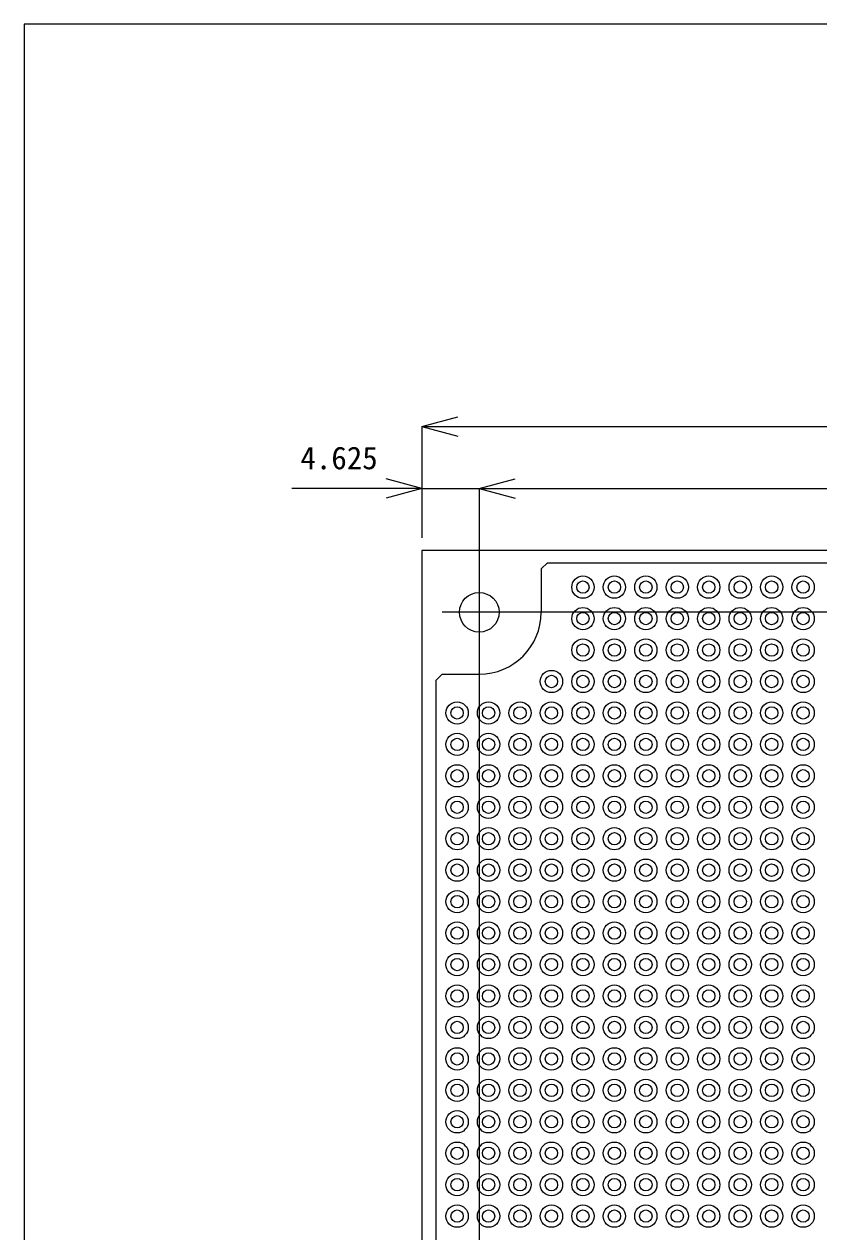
# Model space of a CAD drawing. Units: millimetres on the paper. Extents: x -138 to 138, y -95 to 95.
# Drawn here: x -138.5 to -74.3, y -2.5 to 95 of the extents above; entities that cross this region are included whole.
import ezdxf
from ezdxf.enums import TextEntityAlignment as Align

# ---------------------------------------------------------------- set-up
doc = ezdxf.new("R2010")
doc.units = ezdxf.units.MM
doc.layers.add('0-0', color=4, linetype='Continuous')
doc.layers.add('0-1', color=7, linetype='Continuous')
doc.styles.add('ＭＳ ゴシック', font='')
doc.styles.get('ＭＳ ゴシック').set_extended_font_data('MS Gothic')

msp = doc.modelspace()

# ---------------------------------------------------------------- linework, layer by layer
at = {"layer": '0-0'}
for p, q in [((-106.375, 62.5), (-103.477, 63.276)), ((-106.375, 62.5), (-32.125, 62.5)), ((-106.375, 62.5), (-103.477, 61.724)), ((-106.375, 62.5), (-106.375, 53.5)), ((-106.375, 57.5), (-109.273, 58.276)), ((-101.75, 57.5), (-98.852, 58.276)), ((-101.75, 57.5), (-98.852, 58.276)), ((-106.375, 57.5), (-116.875, 57.5)), ((-106.375, 57.5), (-109.273, 56.724)), ((-106.375, 57.5), (-101.75, 57.5)), ((-101.75, 57.5), (-96.75, 57.5)), ((-101.75, 57.5), (-98.852, 56.724)), ((-101.75, 57.5), (-36.75, 57.5)), ((-101.75, 57.5), (-98.852, 56.724)), ((-101.75, 57.5), (-101.75, -65.1)), ((-27.125, 47.5), (-104.75, 47.5))]:
    msp.add_line(p, q, dxfattribs=at)
at = {"layer": '0-0', "color": 7}
msp.add_lwpolyline([(-138.5, -95), (138.5, -95), (138.5, 95), (-138.5, 95)], close=True, dxfattribs=at)
at = {"layer": '0-1'}
for p, q in [((-96.25, 51.5), (-96.75, 51)), ((-96.75, 51), (-96.75, 47.5)), ((-96.25, 51.5), (-42.25, 51.5)), ((-104.75, 42.5), (-105.25, 42)), ((-105.25, 42), (-105.25, -42)), ((-104.75, 42.5), (-101.75, 42.5))]:
    msp.add_line(p, q, dxfattribs=at)
msp.add_lwpolyline([(-32.125, -52.5), (-32.125, 52.5), (-106.375, 52.5), (-106.375, -52.5)], close=True, dxfattribs=at)
for centre, radius in [((-93.38, 49.53), 0.9), ((-93.38, 49.53), 0.5), ((-90.84, 49.53), 0.9), ((-90.84, 49.53), 0.5), ((-88.3, 49.53), 0.9), ((-88.3, 49.53), 0.5), ((-85.76, 49.53), 0.9), ((-85.76, 49.53), 0.5), ((-83.22, 49.53), 0.9), ((-83.22, 49.53), 0.5), ((-80.68, 49.53), 0.9), ((-80.68, 49.53), 0.5), ((-78.14, 49.53), 0.9), ((-78.14, 49.53), 0.5), ((-75.6, 49.53), 0.9), ((-75.6, 49.53), 0.5), ((-101.75, 47.5), 1.6), ((-93.38, 46.99), 0.9), ((-90.84, 46.99), 0.9), ((-88.3, 46.99), 0.9), ((-85.76, 46.99), 0.9), ((-83.22, 46.99), 0.9), ((-80.68, 46.99), 0.9), ((-78.14, 46.99), 0.9), ((-75.6, 46.99), 0.9), ((-93.38, 46.99), 0.5), ((-90.84, 46.99), 0.5), ((-88.3, 46.99), 0.5), ((-85.76, 46.99), 0.5), ((-83.22, 46.99), 0.5), ((-80.68, 46.99), 0.5), ((-78.14, 46.99), 0.5), ((-75.6, 46.99), 0.5), ((-93.38, 44.45), 0.9), ((-93.38, 44.45), 0.5), ((-90.84, 44.45), 0.9), ((-90.84, 44.45), 0.5), ((-88.3, 44.45), 0.9), ((-88.3, 44.45), 0.5), ((-85.76, 44.45), 0.9), ((-85.76, 44.45), 0.5), ((-83.22, 44.45), 0.9), ((-83.22, 44.45), 0.5), ((-80.68, 44.45), 0.9), ((-80.68, 44.45), 0.5), ((-78.14, 44.45), 0.9), ((-78.14, 44.45), 0.5), ((-75.6, 44.45), 0.9), ((-75.6, 44.45), 0.5), ((-95.92, 41.91), 0.9), ((-95.92, 41.91), 0.5), ((-93.38, 41.91), 0.9), ((-93.38, 41.91), 0.5), ((-90.84, 41.91), 0.9), ((-90.84, 41.91), 0.5), ((-88.3, 41.91), 0.9), ((-88.3, 41.91), 0.5), ((-85.76, 41.91), 0.9), ((-85.76, 41.91), 0.5), ((-83.22, 41.91), 0.9), ((-83.22, 41.91), 0.5), ((-80.68, 41.91), 0.9), ((-80.68, 41.91), 0.5), ((-78.14, 41.91), 0.9), ((-78.14, 41.91), 0.5), ((-75.6, 41.91), 0.9), ((-75.6, 41.91), 0.5), ((-103.54, 39.37), 0.9), ((-101, 39.37), 0.9), ((-98.46, 39.37), 0.9), ((-95.92, 39.37), 0.9), ((-93.38, 39.37), 0.9), ((-90.84, 39.37), 0.9), ((-88.3, 39.37), 0.9), ((-85.76, 39.37), 0.9), ((-83.22, 39.37), 0.9), ((-80.68, 39.37), 0.9), ((-78.14, 39.37), 0.9), ((-75.6, 39.37), 0.9), ((-103.54, 39.37), 0.5), ((-101, 39.37), 0.5), ((-98.46, 39.37), 0.5), ((-95.92, 39.37), 0.5), ((-93.38, 39.37), 0.5), ((-90.84, 39.37), 0.5), ((-88.3, 39.37), 0.5), ((-85.76, 39.37), 0.5), ((-83.22, 39.37), 0.5), ((-80.68, 39.37), 0.5), ((-78.14, 39.37), 0.5), ((-75.6, 39.37), 0.5), ((-103.54, 36.83), 0.9), ((-103.54, 36.83), 0.5), ((-101, 36.83), 0.9), ((-101, 36.83), 0.5), ((-98.46, 36.83), 0.9), ((-98.46, 36.83), 0.5), ((-95.92, 36.83), 0.9), ((-95.92, 36.83), 0.5), ((-93.38, 36.83), 0.9), ((-93.38, 36.83), 0.5), ((-90.84, 36.83), 0.9), ((-90.84, 36.83), 0.5), ((-88.3, 36.83), 0.9), ((-88.3, 36.83), 0.5), ((-85.76, 36.83), 0.9), ((-85.76, 36.83), 0.5), ((-83.22, 36.83), 0.9), ((-83.22, 36.83), 0.5), ((-80.68, 36.83), 0.9), ((-80.68, 36.83), 0.5), ((-78.14, 36.83), 0.9), ((-78.14, 36.83), 0.5), ((-75.6, 36.83), 0.9), ((-75.6, 36.83), 0.5), ((-103.54, 34.29), 0.9), ((-101, 34.29), 0.9), ((-98.46, 34.29), 0.9), ((-95.92, 34.29), 0.9), ((-93.38, 34.29), 0.9), ((-90.84, 34.29), 0.9), ((-88.3, 34.29), 0.9), ((-85.76, 34.29), 0.9), ((-83.22, 34.29), 0.9), ((-80.68, 34.29), 0.9), ((-78.14, 34.29), 0.9), ((-75.6, 34.29), 0.9), ((-103.54, 34.29), 0.5), ((-101, 34.29), 0.5), ((-98.46, 34.29), 0.5), ((-95.92, 34.29), 0.5), ((-93.38, 34.29), 0.5), ((-90.84, 34.29), 0.5), ((-88.3, 34.29), 0.5), ((-85.76, 34.29), 0.5), ((-83.22, 34.29), 0.5), ((-80.68, 34.29), 0.5), ((-78.14, 34.29), 0.5), ((-75.6, 34.29), 0.5), ((-103.54, 31.75), 0.9), ((-103.54, 31.75), 0.5), ((-101, 31.75), 0.9), ((-101, 31.75), 0.5), ((-98.46, 31.75), 0.9), ((-98.46, 31.75), 0.5), ((-95.92, 31.75), 0.9), ((-95.92, 31.75), 0.5), ((-93.38, 31.75), 0.9), ((-93.38, 31.75), 0.5), ((-90.84, 31.75), 0.9), ((-90.84, 31.75), 0.5), ((-88.3, 31.75), 0.9), ((-88.3, 31.75), 0.5), ((-85.76, 31.75), 0.9), ((-85.76, 31.75), 0.5), ((-83.22, 31.75), 0.9), ((-83.22, 31.75), 0.5), ((-80.68, 31.75), 0.9), ((-80.68, 31.75), 0.5), ((-78.14, 31.75), 0.9), ((-78.14, 31.75), 0.5), ((-75.6, 31.75), 0.9), ((-75.6, 31.75), 0.5), ((-103.54, 29.21), 0.9), ((-103.54, 29.21), 0.5), ((-101, 29.21), 0.9), ((-101, 29.21), 0.5), ((-98.46, 29.21), 0.9), ((-98.46, 29.21), 0.5), ((-95.92, 29.21), 0.9), ((-95.92, 29.21), 0.5), ((-93.38, 29.21), 0.9), ((-93.38, 29.21), 0.5), ((-90.84, 29.21), 0.9), ((-90.84, 29.21), 0.5), ((-88.3, 29.21), 0.9), ((-88.3, 29.21), 0.5), ((-85.76, 29.21), 0.9), ((-85.76, 29.21), 0.5), ((-83.22, 29.21), 0.9), ((-83.22, 29.21), 0.5), ((-80.68, 29.21), 0.9), ((-80.68, 29.21), 0.5), ((-78.14, 29.21), 0.9), ((-78.14, 29.21), 0.5), ((-75.6, 29.21), 0.9), ((-75.6, 29.21), 0.5), ((-103.54, 26.67), 0.9), ((-101, 26.67), 0.9), ((-98.46, 26.67), 0.9), ((-95.92, 26.67), 0.9), ((-93.38, 26.67), 0.9), ((-90.84, 26.67), 0.9), ((-88.3, 26.67), 0.9), ((-85.76, 26.67), 0.9), ((-83.22, 26.67), 0.9), ((-80.68, 26.67), 0.9), ((-78.14, 26.67), 0.9), ((-75.6, 26.67), 0.9), ((-103.54, 26.67), 0.5), ((-101, 26.67), 0.5), ((-98.46, 26.67), 0.5), ((-95.92, 26.67), 0.5), ((-93.38, 26.67), 0.5), ((-90.84, 26.67), 0.5), ((-88.3, 26.67), 0.5), ((-85.76, 26.67), 0.5), ((-83.22, 26.67), 0.5), ((-80.68, 26.67), 0.5), ((-78.14, 26.67), 0.5), ((-75.6, 26.67), 0.5), ((-103.54, 24.13), 0.9), ((-103.54, 24.13), 0.5), ((-101, 24.13), 0.9), ((-101, 24.13), 0.5), ((-98.46, 24.13), 0.9), ((-98.46, 24.13), 0.5), ((-95.92, 24.13), 0.9), ((-95.92, 24.13), 0.5), ((-93.38, 24.13), 0.9), ((-93.38, 24.13), 0.5), ((-90.84, 24.13), 0.9), ((-90.84, 24.13), 0.5), ((-88.3, 24.13), 0.9), ((-88.3, 24.13), 0.5), ((-85.76, 24.13), 0.9), ((-85.76, 24.13), 0.5), ((-83.22, 24.13), 0.9), ((-83.22, 24.13), 0.5), ((-80.68, 24.13), 0.9), ((-80.68, 24.13), 0.5), ((-78.14, 24.13), 0.9), ((-78.14, 24.13), 0.5), ((-75.6, 24.13), 0.9), ((-75.6, 24.13), 0.5), ((-103.54, 21.59), 0.9), ((-101, 21.59), 0.9), ((-98.46, 21.59), 0.9), ((-95.92, 21.59), 0.9), ((-93.38, 21.59), 0.9), ((-90.84, 21.59), 0.9), ((-88.3, 21.59), 0.9), ((-85.76, 21.59), 0.9), ((-83.22, 21.59), 0.9), ((-80.68, 21.59), 0.9), ((-78.14, 21.59), 0.9), ((-75.6, 21.59), 0.9), ((-103.54, 21.59), 0.5), ((-101, 21.59), 0.5), ((-98.46, 21.59), 0.5), ((-95.92, 21.59), 0.5), ((-93.38, 21.59), 0.5), ((-90.84, 21.59), 0.5), ((-88.3, 21.59), 0.5), ((-85.76, 21.59), 0.5), ((-83.22, 21.59), 0.5), ((-80.68, 21.59), 0.5), ((-78.14, 21.59), 0.5), ((-75.6, 21.59), 0.5), ((-103.54, 19.05), 0.9), ((-103.54, 19.05), 0.5), ((-101, 19.05), 0.9), ((-101, 19.05), 0.5), ((-98.46, 19.05), 0.9), ((-98.46, 19.05), 0.5), ((-95.92, 19.05), 0.9), ((-95.92, 19.05), 0.5), ((-93.38, 19.05), 0.9), ((-93.38, 19.05), 0.5), ((-90.84, 19.05), 0.9), ((-90.84, 19.05), 0.5), ((-88.3, 19.05), 0.9), ((-88.3, 19.05), 0.5), ((-85.76, 19.05), 0.9), ((-85.76, 19.05), 0.5), ((-83.22, 19.05), 0.9), ((-83.22, 19.05), 0.5), ((-80.68, 19.05), 0.9), ((-80.68, 19.05), 0.5), ((-78.14, 19.05), 0.9), ((-78.14, 19.05), 0.5), ((-75.6, 19.05), 0.9), ((-75.6, 19.05), 0.5), ((-103.54, 16.51), 0.9), ((-103.54, 16.51), 0.5), ((-101, 16.51), 0.9), ((-101, 16.51), 0.5), ((-98.46, 16.51), 0.9), ((-98.46, 16.51), 0.5), ((-95.92, 16.51), 0.9), ((-95.92, 16.51), 0.5), ((-93.38, 16.51), 0.9), ((-93.38, 16.51), 0.5), ((-90.84, 16.51), 0.9), ((-90.84, 16.51), 0.5), ((-88.3, 16.51), 0.9), ((-88.3, 16.51), 0.5), ((-85.76, 16.51), 0.9), ((-85.76, 16.51), 0.5), ((-83.22, 16.51), 0.9), ((-83.22, 16.51), 0.5), ((-80.68, 16.51), 0.9), ((-80.68, 16.51), 0.5), ((-78.14, 16.51), 0.9), ((-78.14, 16.51), 0.5), ((-75.6, 16.51), 0.9), ((-75.6, 16.51), 0.5), ((-103.54, 13.97), 0.9), ((-101, 13.97), 0.9), ((-98.46, 13.97), 0.9), ((-95.92, 13.97), 0.9), ((-93.38, 13.97), 0.9), ((-90.84, 13.97), 0.9), ((-88.3, 13.97), 0.9), ((-85.76, 13.97), 0.9), ((-83.22, 13.97), 0.9), ((-80.68, 13.97), 0.9), ((-78.14, 13.97), 0.9), ((-75.6, 13.97), 0.9), ((-103.54, 13.97), 0.5), ((-101, 13.97), 0.5), ((-98.46, 13.97), 0.5), ((-95.92, 13.97), 0.5), ((-93.38, 13.97), 0.5), ((-90.84, 13.97), 0.5), ((-88.3, 13.97), 0.5), ((-85.76, 13.97), 0.5), ((-83.22, 13.97), 0.5), ((-80.68, 13.97), 0.5), ((-78.14, 13.97), 0.5), ((-75.6, 13.97), 0.5), ((-103.54, 11.43), 0.9), ((-103.54, 11.43), 0.5), ((-101, 11.43), 0.9), ((-101, 11.43), 0.5), ((-98.46, 11.43), 0.9), ((-98.46, 11.43), 0.5), ((-95.92, 11.43), 0.9), ((-95.92, 11.43), 0.5), ((-93.38, 11.43), 0.9), ((-93.38, 11.43), 0.5), ((-90.84, 11.43), 0.9), ((-90.84, 11.43), 0.5), ((-88.3, 11.43), 0.9), ((-88.3, 11.43), 0.5), ((-85.76, 11.43), 0.9), ((-85.76, 11.43), 0.5), ((-83.22, 11.43), 0.9), ((-83.22, 11.43), 0.5), ((-80.68, 11.43), 0.9), ((-80.68, 11.43), 0.5), ((-78.14, 11.43), 0.9), ((-78.14, 11.43), 0.5), ((-75.6, 11.43), 0.9), ((-75.6, 11.43), 0.5), ((-103.54, 8.89), 0.9), ((-101, 8.89), 0.9), ((-98.46, 8.89), 0.9), ((-95.92, 8.89), 0.9), ((-93.38, 8.89), 0.9), ((-90.84, 8.89), 0.9), ((-88.3, 8.89), 0.9), ((-85.76, 8.89), 0.9), ((-83.22, 8.89), 0.9), ((-80.68, 8.89), 0.9), ((-78.14, 8.89), 0.9), ((-75.6, 8.89), 0.9), ((-103.54, 8.89), 0.5), ((-101, 8.89), 0.5), ((-98.46, 8.89), 0.5), ((-95.92, 8.89), 0.5), ((-93.38, 8.89), 0.5), ((-90.84, 8.89), 0.5), ((-88.3, 8.89), 0.5), ((-85.76, 8.89), 0.5), ((-83.22, 8.89), 0.5), ((-80.68, 8.89), 0.5), ((-78.14, 8.89), 0.5), ((-75.6, 8.89), 0.5), ((-103.54, 6.35), 0.9), ((-103.54, 6.35), 0.5), ((-101, 6.35), 0.9), ((-101, 6.35), 0.5), ((-98.46, 6.35), 0.9), ((-98.46, 6.35), 0.5), ((-95.92, 6.35), 0.9), ((-95.92, 6.35), 0.5), ((-93.38, 6.35), 0.9), ((-93.38, 6.35), 0.5), ((-90.84, 6.35), 0.9), ((-90.84, 6.35), 0.5), ((-88.3, 6.35), 0.9), ((-88.3, 6.35), 0.5), ((-85.76, 6.35), 0.9), ((-85.76, 6.35), 0.5), ((-83.22, 6.35), 0.9), ((-83.22, 6.35), 0.5), ((-80.68, 6.35), 0.9), ((-80.68, 6.35), 0.5), ((-78.14, 6.35), 0.9), ((-78.14, 6.35), 0.5), ((-75.6, 6.35), 0.9), ((-75.6, 6.35), 0.5), ((-103.54, 3.81), 0.9), ((-103.54, 3.81), 0.5), ((-101, 3.81), 0.9), ((-101, 3.81), 0.5), ((-98.46, 3.81), 0.9), ((-98.46, 3.81), 0.5), ((-95.92, 3.81), 0.9), ((-95.92, 3.81), 0.5), ((-93.38, 3.81), 0.9), ((-93.38, 3.81), 0.5), ((-90.84, 3.81), 0.9), ((-90.84, 3.81), 0.5), ((-88.3, 3.81), 0.9), ((-88.3, 3.81), 0.5), ((-85.76, 3.81), 0.9), ((-85.76, 3.81), 0.5), ((-83.22, 3.81), 0.9), ((-83.22, 3.81), 0.5), ((-80.68, 3.81), 0.9), ((-80.68, 3.81), 0.5), ((-78.14, 3.81), 0.9), ((-78.14, 3.81), 0.5), ((-75.6, 3.81), 0.9), ((-75.6, 3.81), 0.5), ((-103.54, 1.27), 0.9), ((-101, 1.27), 0.9), ((-98.46, 1.27), 0.9), ((-95.92, 1.27), 0.9), ((-93.38, 1.27), 0.9), ((-90.84, 1.27), 0.9), ((-88.3, 1.27), 0.9), ((-85.76, 1.27), 0.9), ((-83.22, 1.27), 0.9), ((-80.68, 1.27), 0.9), ((-78.14, 1.27), 0.9), ((-75.6, 1.27), 0.9), ((-103.54, 1.27), 0.5), ((-101, 1.27), 0.5), ((-98.46, 1.27), 0.5), ((-95.92, 1.27), 0.5), ((-93.38, 1.27), 0.5), ((-90.84, 1.27), 0.5), ((-88.3, 1.27), 0.5), ((-85.76, 1.27), 0.5), ((-83.22, 1.27), 0.5), ((-80.68, 1.27), 0.5), ((-78.14, 1.27), 0.5), ((-75.6, 1.27), 0.5), ((-103.54, -1.27), 0.9), ((-103.54, -1.27), 0.5), ((-101, -1.27), 0.9), ((-101, -1.27), 0.5), ((-98.46, -1.27), 0.9), ((-98.46, -1.27), 0.5), ((-95.92, -1.27), 0.9), ((-95.92, -1.27), 0.5), ((-93.38, -1.27), 0.9), ((-93.38, -1.27), 0.5), ((-90.84, -1.27), 0.9), ((-90.84, -1.27), 0.5), ((-88.3, -1.27), 0.9), ((-88.3, -1.27), 0.5), ((-85.76, -1.27), 0.9), ((-85.76, -1.27), 0.5), ((-83.22, -1.27), 0.9), ((-83.22, -1.27), 0.5), ((-80.68, -1.27), 0.9), ((-80.68, -1.27), 0.5), ((-78.14, -1.27), 0.9), ((-78.14, -1.27), 0.5), ((-75.6, -1.27), 0.9), ((-75.6, -1.27), 0.5)]:
    msp.add_circle(centre, radius, dxfattribs=at)
msp.add_arc((-101.75, 47.5), 5, 270, 0, dxfattribs=at)

# ---------------------------------------------------------------- texts
at = {"layer": '0-0', "style": 'ＭＳ ゴシック'}
msp.add_text('4.625', height=1.833, dxfattribs=at).set_placement((-116.188, 58.5), align=Align.BOTTOM_LEFT)

doc.saveas('drawing.dxf')
